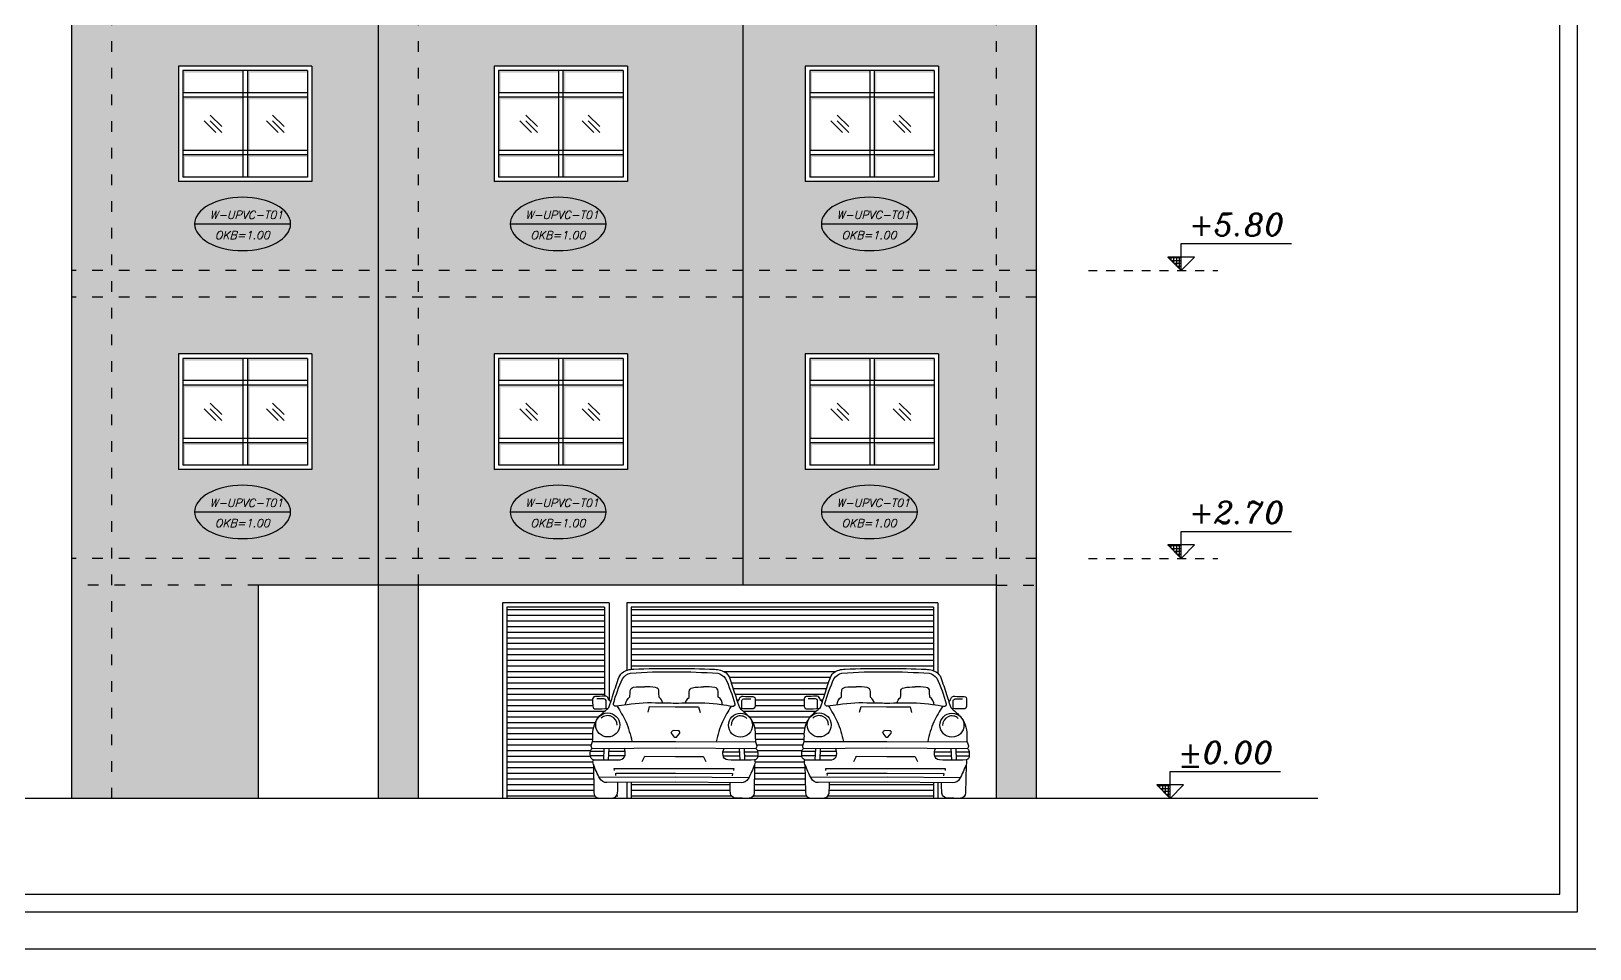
# Model space of a CAD drawing. Header units: millimetres. Extents: x 577 to 2337, y 236 to 943.
# Drawn here: x 1107.01 to 1124.54, y 533.53 to 543.86 of the extents above; entities that cross this region are included whole.
import ezdxf

# ---------------------------------------------------------------- set-up
doc = ezdxf.new("R2010")
doc.units = ezdxf.units.MM
doc.header["$LTSCALE"] = 0.01
doc.linetypes.add('ACAD_ISO03W100', pattern=[30, 12, -18])
for name, color, linetype in [('00-Arm', 7, 'Continuous'), ('02-Elev', 2, 'Continuous'), ('05-Dim', 5, 'Continuous'), ('06-Furn', 4, 'Continuous'), ('08-Hatch', 5, 'Continuous'), ('10-coulm', 7, 'Continuous'), ('15-Window', 4, 'Continuous')]:
    doc.layers.add(name, color=color, linetype=linetype)
doc.styles.get("Standard").update_dxf_attribs({"font": 'italic.shx'})
pattern_1 = [(0, (-11.56292, -164.515005), (2e-17, 0.0635), [])]

# ---------------------------------------------------------------- blocks, each defined once
blk = doc.blocks.new('f13')
at = {"layer": '06-Furn', "color": 234}
blk.add_line((820.583, 702.877), (820.528, 702.878), dxfattribs=at)
for points in [[(820.555, 702.298), (819.781, 702.293, -0.280136), (819.703, 702.339, -0.035488), (819.631, 702.498, -0.194849), (819.63, 702.551, -0.274468), (819.6, 702.576, -0.0946), (819.597, 702.648, -0.180868), (819.616, 702.678, -0.12668), (819.605, 702.711, 0.004157), (819.621, 702.756, 0.035384), (819.623, 702.836, -0.085887), (819.641, 702.945, -0.091185), (819.7, 703.045, -0.003895), (819.804, 703.14, 0.024903), (819.845, 703.263, -0.002351), (819.909, 703.457, -0.133037), (819.953, 703.529, -0.161323), (820.083, 703.57, -0.020081), (820.544, 703.577, -0.018563), (820.993, 703.568, -0.161323), (821.123, 703.527, -0.133037), (821.167, 703.455, -0.002351), (821.231, 703.261, 0.024903), (821.272, 703.137, -0.003895), (821.375, 703.042, -0.091185), (821.434, 702.942, -0.085887), (821.451, 702.833, 0.035384), (821.453, 702.753, 0.004157), (821.47, 702.708, -0.12668), (821.458, 702.676, -0.180868), (821.477, 702.645, -0.0946), (821.474, 702.573, -0.274468), (821.443, 702.548, -0.194849), (821.443, 702.495, -0.035488), (821.37, 702.336, -0.280136), (821.293, 702.291)], [(820.548, 703.185, 0.001102), (820.374, 703.187, 0.049707), (820.009, 703.17, 0.016032), (819.884, 703.153, -0.493092), (819.855, 703.182, -0.037499), (819.957, 703.461, -0.196626), (820.047, 703.526, -0.018306), (820.545, 703.541, -0.016277), (821.029, 703.524, -0.164291), (821.113, 703.47, -0.042306), (821.22, 703.18, -0.493092), (821.192, 703.15, 0.016032), (821.067, 703.168, 0.049707), (820.702, 703.186, -0.00092)]]:
    blk.add_lwpolyline(points, format="xyb", close=True, dxfattribs=at)
for points in [[(819.992, 703.168, -0.232084), (820.04, 703.258, 0.015508), (820.044, 703.322, -0.403058), (820.082, 703.366, -0.04564), (820.206, 703.372, -0.058172)], [(819.826, 703.203, -0.141454), (819.797, 703.239, 0.428904), (819.754, 703.267, -0.022582), (819.646, 703.262, 0.431054), (819.621, 703.225, 0.01051), (819.623, 703.152, 0.433873), (819.655, 703.123, 0.042539), (819.793, 703.13, -0.102182)], [(819.772, 703.127, 0.012231), (819.773, 703.207, 0.421823), (819.749, 703.237, -0.003645), (819.668, 703.237)], [(820.411, 703.187, 0.174702), (820.369, 703.253, -0.015508), (820.367, 703.317, 0.403058), (820.33, 703.362, 0.04564), (820.206, 703.372, 0.906696)], [(820.664, 703.186, -0.174684), (820.707, 703.252, 0.015508), (820.708, 703.316, -0.403058), (820.745, 703.361, -0.04564), (820.869, 703.37, -0.906696)], [(821.083, 703.166, 0.232084), (821.035, 703.256, -0.015508), (821.032, 703.32, 0.403058), (820.994, 703.365, 0.04564), (820.869, 703.37, 0.058172)], [(821.248, 703.203, 0.125803), (821.273, 703.236, -0.428904), (821.315, 703.265, 0.022582), (821.423, 703.262, -0.431054), (821.449, 703.225, -0.01051), (821.448, 703.152, -0.433873), (821.417, 703.123, -0.041269), (821.283, 703.127, 0.102182)], [(821.3, 703.125, -0.012231), (821.298, 703.205, -0.421823), (821.321, 703.236, 0.003645), (821.402, 703.236)], [(819.895, 703.154, -0.031372), (819.994, 702.98, -0.050279), (820.063, 702.756, 1.329644)], [(821.18, 703.152, 0.031372), (821.081, 702.978, 0.050279), (821.011, 702.754, -1.329644)], [(820.543, 702.806), (820.51, 702.851, -0.574567), (820.528, 702.878)], [(820.564, 702.805), (820.601, 702.848, 0.564004), (820.583, 702.877)], [(819.63, 702.551, 0.018182), (819.931, 702.551, 0.374994), (819.986, 702.603, 0.153367), (819.975, 702.68, -2.099793)], [(820.564, 702.805, -0.562222), (820.543, 702.806, 0.059394)], [(821.443, 702.548, -0.018182), (821.143, 702.549, -0.374994), (821.088, 702.601, -0.153367), (821.099, 702.678, 2.099793)], [(819.631, 702.498), (819.635, 702.181, 0.410797), (819.692, 702.12, 0.019237), (819.847, 702.121, 0.358405), (819.901, 702.176, 0.034333), (819.905, 702.294, 30.459026)], [(821.443, 702.495), (821.438, 702.178, -0.410797), (821.381, 702.117, -0.019237), (821.226, 702.119, -0.358405), (821.172, 702.174, -0.034333), (821.168, 702.292, -30.459026)]]:
    blk.add_lwpolyline(points, format="xyb", dxfattribs=at)
for points in [[(820.245, 703.086), (820.261, 703.148), (820.548, 703.145), (820.814, 703.146), (820.83, 703.084)], [(819.616, 702.678), (820.552, 702.683), (821.458, 702.676)], [(819.621, 702.756), (820.552, 702.755), (821.453, 702.754)], [(819.748, 702.679), (819.743, 702.548)], [(819.803, 702.679), (819.797, 702.548)], [(821.271, 702.677), (821.277, 702.546)], [(821.326, 702.676), (821.331, 702.546)], [(819.746, 702.642), (819.596, 702.642)], [(819.745, 702.595), (819.597, 702.596)], [(819.986, 702.595), (819.799, 702.595)], [(819.986, 702.642), (819.802, 702.642)], [(820.179, 702.53), (820.205, 702.585), (820.208, 702.591), (820.553, 702.588), (820.866, 702.589), (820.869, 702.583), (820.895, 702.529)], [(821.088, 702.64), (821.272, 702.639)], [(821.088, 702.593), (821.274, 702.593)], [(821.328, 702.639), (821.478, 702.639)], [(821.329, 702.593), (821.477, 702.593)], [(819.695, 702.353), (820.555, 702.359), (821.378, 702.351)], [(819.867, 702.431), (819.864, 702.453), (820.554, 702.452), (821.209, 702.451), (821.206, 702.429)], [(819.884, 702.373), (819.881, 702.399), (820.555, 702.399), (821.193, 702.397), (821.189, 702.371)]]:
    blk.add_lwpolyline(points, dxfattribs=at)
for centre in [(819.791, 702.942), (821.284, 702.939)]:
    blk.add_circle(centre, 0.135, dxfattribs=at)
for centre, start, end in [((819.791, 702.942), 359.4917, 133.6907), ((821.284, 702.939), 47.2479, 181.4469)]:
    blk.add_arc(centre, 0.105, start, end, dxfattribs=at)

msp = doc.modelspace()

# ---------------------------------------------------------------- hatches: boundary and pattern name
at = {"layer": '02-Elev'}
h = msp.add_hatch(color=8, dxfattribs=at)
h.dxf.hatch_style = 1
h.paths.add_polyline_path([(1109.392, 543.415), (1108.742, 543.415), (1108.742, 543.39), (1109.392, 543.39)])
h.paths.add_polyline_path([(1108.742, 543.415), (1108.717, 543.415), (1108.717, 543.39), (1108.742, 543.39)])
h.paths.add_polyline_path([(1108.742, 543.39), (1108.717, 543.39), (1108.717, 543.165), (1108.742, 543.165)])
h = msp.add_hatch(color=8, dxfattribs=at)
h.dxf.hatch_style = 1
h.paths.add_polyline_path([(1110.117, 543.415), (1109.467, 543.415), (1109.467, 543.39), (1110.117, 543.39)])
h.paths.add_polyline_path([(1109.467, 543.415), (1109.442, 543.415), (1109.442, 543.39), (1109.467, 543.39)])
h.paths.add_polyline_path([(1109.467, 543.39), (1109.442, 543.39), (1109.442, 543.165), (1109.467, 543.165)])
h = msp.add_hatch(color=8, dxfattribs=at)
h.dxf.hatch_style = 1
h.paths.add_polyline_path([(1112.942, 543.415), (1112.292, 543.415), (1112.292, 543.39), (1112.942, 543.39)])
h.paths.add_polyline_path([(1112.292, 543.415), (1112.267, 543.415), (1112.267, 543.39), (1112.292, 543.39)])
h.paths.add_polyline_path([(1112.292, 543.39), (1112.267, 543.39), (1112.267, 543.165), (1112.292, 543.165)])
h = msp.add_hatch(color=8, dxfattribs=at)
h.dxf.hatch_style = 1
h.paths.add_polyline_path([(1113.667, 543.415), (1113.017, 543.415), (1113.017, 543.39), (1113.667, 543.39)])
h.paths.add_polyline_path([(1113.017, 543.415), (1112.992, 543.415), (1112.992, 543.39), (1113.017, 543.39)])
h.paths.add_polyline_path([(1113.017, 543.39), (1112.992, 543.39), (1112.992, 543.165), (1113.017, 543.165)])
h = msp.add_hatch(color=8, dxfattribs=at)
h.dxf.hatch_style = 1
h.paths.add_polyline_path([(1116.442, 543.415), (1115.792, 543.415), (1115.792, 543.39), (1116.442, 543.39)])
h.paths.add_polyline_path([(1115.792, 543.415), (1115.767, 543.415), (1115.767, 543.39), (1115.792, 543.39)])
h.paths.add_polyline_path([(1115.792, 543.39), (1115.767, 543.39), (1115.767, 543.165), (1115.792, 543.165)])
h = msp.add_hatch(color=8, dxfattribs=at)
h.dxf.hatch_style = 1
h.paths.add_polyline_path([(1117.167, 543.415), (1116.517, 543.415), (1116.517, 543.39), (1117.167, 543.39)])
h.paths.add_polyline_path([(1116.517, 543.415), (1116.492, 543.415), (1116.492, 543.39), (1116.517, 543.39)])
h.paths.add_polyline_path([(1116.517, 543.39), (1116.492, 543.39), (1116.492, 543.165), (1116.517, 543.165)])
h = msp.add_hatch(color=8, dxfattribs=at)
h.dxf.hatch_style = 1
h.paths.add_polyline_path([(1109.392, 543.115), (1108.742, 543.115), (1108.742, 543.09), (1109.392, 543.09)])
h.paths.add_polyline_path([(1108.742, 543.115), (1108.717, 543.115), (1108.717, 543.09), (1108.742, 543.09)])
h.paths.add_polyline_path([(1108.742, 543.09), (1108.717, 543.09), (1108.717, 542.515), (1108.742, 542.515)])
h = msp.add_hatch(color=8, dxfattribs=at)
h.dxf.hatch_style = 1
h.paths.add_polyline_path([(1110.117, 543.115), (1109.467, 543.115), (1109.467, 543.09), (1110.117, 543.09)])
h.paths.add_polyline_path([(1109.467, 543.115), (1109.442, 543.115), (1109.442, 543.09), (1109.467, 543.09)])
h.paths.add_polyline_path([(1109.467, 543.09), (1109.442, 543.09), (1109.442, 542.515), (1109.467, 542.515)])
h = msp.add_hatch(color=8, dxfattribs=at)
h.dxf.hatch_style = 1
h.paths.add_polyline_path([(1112.942, 543.115), (1112.292, 543.115), (1112.292, 543.09), (1112.942, 543.09)])
h.paths.add_polyline_path([(1112.292, 543.115), (1112.267, 543.115), (1112.267, 543.09), (1112.292, 543.09)])
h.paths.add_polyline_path([(1112.292, 543.09), (1112.267, 543.09), (1112.267, 542.515), (1112.292, 542.515)])
h = msp.add_hatch(color=8, dxfattribs=at)
h.dxf.hatch_style = 1
h.paths.add_polyline_path([(1113.667, 543.115), (1113.017, 543.115), (1113.017, 543.09), (1113.667, 543.09)])
h.paths.add_polyline_path([(1113.017, 543.115), (1112.992, 543.115), (1112.992, 543.09), (1113.017, 543.09)])
h.paths.add_polyline_path([(1113.017, 543.09), (1112.992, 543.09), (1112.992, 542.515), (1113.017, 542.515)])
h = msp.add_hatch(color=8, dxfattribs=at)
h.dxf.hatch_style = 1
h.paths.add_polyline_path([(1116.442, 543.115), (1115.792, 543.115), (1115.792, 543.09), (1116.442, 543.09)])
h.paths.add_polyline_path([(1115.792, 543.115), (1115.767, 543.115), (1115.767, 543.09), (1115.792, 543.09)])
h.paths.add_polyline_path([(1115.792, 543.09), (1115.767, 543.09), (1115.767, 542.515), (1115.792, 542.515)])
h = msp.add_hatch(color=8, dxfattribs=at)
h.dxf.hatch_style = 1
h.paths.add_polyline_path([(1117.167, 543.115), (1116.517, 543.115), (1116.517, 543.09), (1117.167, 543.09)])
h.paths.add_polyline_path([(1116.517, 543.115), (1116.492, 543.115), (1116.492, 543.09), (1116.517, 543.09)])
h.paths.add_polyline_path([(1116.517, 543.09), (1116.492, 543.09), (1116.492, 542.515), (1116.517, 542.515)])
h = msp.add_hatch(color=8, dxfattribs=at)
h.dxf.hatch_style = 1
h.paths.add_polyline_path([(1109.392, 542.465), (1108.742, 542.465), (1108.742, 542.44), (1109.392, 542.44)])
h.paths.add_polyline_path([(1108.742, 542.465), (1108.717, 542.465), (1108.717, 542.44), (1108.742, 542.44)])
h.paths.add_polyline_path([(1108.742, 542.44), (1108.717, 542.44), (1108.717, 542.215), (1108.742, 542.215)])
h = msp.add_hatch(color=8, dxfattribs=at)
h.dxf.hatch_style = 1
h.paths.add_polyline_path([(1110.117, 542.465), (1109.467, 542.465), (1109.467, 542.44), (1110.117, 542.44)])
h.paths.add_polyline_path([(1109.467, 542.465), (1109.442, 542.465), (1109.442, 542.44), (1109.467, 542.44)])
h.paths.add_polyline_path([(1109.467, 542.44), (1109.442, 542.44), (1109.442, 542.215), (1109.467, 542.215)])
h = msp.add_hatch(color=8, dxfattribs=at)
h.dxf.hatch_style = 1
h.paths.add_polyline_path([(1112.942, 542.465), (1112.292, 542.465), (1112.292, 542.44), (1112.942, 542.44)])
h.paths.add_polyline_path([(1112.292, 542.465), (1112.267, 542.465), (1112.267, 542.44), (1112.292, 542.44)])
h.paths.add_polyline_path([(1112.292, 542.44), (1112.267, 542.44), (1112.267, 542.215), (1112.292, 542.215)])
h = msp.add_hatch(color=8, dxfattribs=at)
h.dxf.hatch_style = 1
h.paths.add_polyline_path([(1113.667, 542.465), (1113.017, 542.465), (1113.017, 542.44), (1113.667, 542.44)])
h.paths.add_polyline_path([(1113.017, 542.465), (1112.992, 542.465), (1112.992, 542.44), (1113.017, 542.44)])
h.paths.add_polyline_path([(1113.017, 542.44), (1112.992, 542.44), (1112.992, 542.215), (1113.017, 542.215)])
h = msp.add_hatch(color=8, dxfattribs=at)
h.dxf.hatch_style = 1
h.paths.add_polyline_path([(1116.442, 542.465), (1115.792, 542.465), (1115.792, 542.44), (1116.442, 542.44)])
h.paths.add_polyline_path([(1115.792, 542.465), (1115.767, 542.465), (1115.767, 542.44), (1115.792, 542.44)])
h.paths.add_polyline_path([(1115.792, 542.44), (1115.767, 542.44), (1115.767, 542.215), (1115.792, 542.215)])
h = msp.add_hatch(color=8, dxfattribs=at)
h.dxf.hatch_style = 1
h.paths.add_polyline_path([(1117.167, 542.465), (1116.517, 542.465), (1116.517, 542.44), (1117.167, 542.44)])
h.paths.add_polyline_path([(1116.517, 542.465), (1116.492, 542.465), (1116.492, 542.44), (1116.517, 542.44)])
h.paths.add_polyline_path([(1116.517, 542.44), (1116.492, 542.44), (1116.492, 542.215), (1116.517, 542.215)])
h = msp.add_hatch(color=8, dxfattribs=at)
h.dxf.hatch_style = 1
h.paths.add_polyline_path([(1109.392, 540.175), (1108.742, 540.175), (1108.742, 540.15), (1109.392, 540.15)])
h.paths.add_polyline_path([(1108.742, 540.175), (1108.717, 540.175), (1108.717, 540.15), (1108.742, 540.15)])
h.paths.add_polyline_path([(1108.742, 540.15), (1108.717, 540.15), (1108.717, 539.925), (1108.742, 539.925)])
h = msp.add_hatch(color=8, dxfattribs=at)
h.dxf.hatch_style = 1
h.paths.add_polyline_path([(1110.117, 540.175), (1109.467, 540.175), (1109.467, 540.15), (1110.117, 540.15)])
h.paths.add_polyline_path([(1109.467, 540.175), (1109.442, 540.175), (1109.442, 540.15), (1109.467, 540.15)])
h.paths.add_polyline_path([(1109.467, 540.15), (1109.442, 540.15), (1109.442, 539.925), (1109.467, 539.925)])
h = msp.add_hatch(color=8, dxfattribs=at)
h.dxf.hatch_style = 1
h.paths.add_polyline_path([(1112.942, 540.175), (1112.292, 540.175), (1112.292, 540.15), (1112.942, 540.15)])
h.paths.add_polyline_path([(1112.292, 540.175), (1112.267, 540.175), (1112.267, 540.15), (1112.292, 540.15)])
h.paths.add_polyline_path([(1112.292, 540.15), (1112.267, 540.15), (1112.267, 539.925), (1112.292, 539.925)])
h = msp.add_hatch(color=8, dxfattribs=at)
h.dxf.hatch_style = 1
h.paths.add_polyline_path([(1113.667, 540.175), (1113.017, 540.175), (1113.017, 540.15), (1113.667, 540.15)])
h.paths.add_polyline_path([(1113.017, 540.175), (1112.992, 540.175), (1112.992, 540.15), (1113.017, 540.15)])
h.paths.add_polyline_path([(1113.017, 540.15), (1112.992, 540.15), (1112.992, 539.925), (1113.017, 539.925)])
h = msp.add_hatch(color=8, dxfattribs=at)
h.dxf.hatch_style = 1
h.paths.add_polyline_path([(1116.442, 540.175), (1115.792, 540.175), (1115.792, 540.15), (1116.442, 540.15)])
h.paths.add_polyline_path([(1115.792, 540.175), (1115.767, 540.175), (1115.767, 540.15), (1115.792, 540.15)])
h.paths.add_polyline_path([(1115.792, 540.15), (1115.767, 540.15), (1115.767, 539.925), (1115.792, 539.925)])
h = msp.add_hatch(color=8, dxfattribs=at)
h.dxf.hatch_style = 1
h.paths.add_polyline_path([(1117.167, 540.175), (1116.517, 540.175), (1116.517, 540.15), (1117.167, 540.15)])
h.paths.add_polyline_path([(1116.517, 540.175), (1116.492, 540.175), (1116.492, 540.15), (1116.517, 540.15)])
h.paths.add_polyline_path([(1116.517, 540.15), (1116.492, 540.15), (1116.492, 539.925), (1116.517, 539.925)])
h = msp.add_hatch(color=8, dxfattribs=at)
h.dxf.hatch_style = 1
h.paths.add_polyline_path([(1109.392, 539.875), (1108.742, 539.875), (1108.742, 539.85), (1109.392, 539.85)])
h.paths.add_polyline_path([(1108.742, 539.875), (1108.717, 539.875), (1108.717, 539.85), (1108.742, 539.85)])
h.paths.add_polyline_path([(1108.742, 539.85), (1108.717, 539.85), (1108.717, 539.275), (1108.742, 539.275)])
h = msp.add_hatch(color=8, dxfattribs=at)
h.dxf.hatch_style = 1
h.paths.add_polyline_path([(1110.117, 539.875), (1109.467, 539.875), (1109.467, 539.85), (1110.117, 539.85)])
h.paths.add_polyline_path([(1109.467, 539.875), (1109.442, 539.875), (1109.442, 539.85), (1109.467, 539.85)])
h.paths.add_polyline_path([(1109.467, 539.85), (1109.442, 539.85), (1109.442, 539.275), (1109.467, 539.275)])
h = msp.add_hatch(color=8, dxfattribs=at)
h.dxf.hatch_style = 1
h.paths.add_polyline_path([(1112.942, 539.875), (1112.292, 539.875), (1112.292, 539.85), (1112.942, 539.85)])
h.paths.add_polyline_path([(1112.292, 539.875), (1112.267, 539.875), (1112.267, 539.85), (1112.292, 539.85)])
h.paths.add_polyline_path([(1112.292, 539.85), (1112.267, 539.85), (1112.267, 539.275), (1112.292, 539.275)])
h = msp.add_hatch(color=8, dxfattribs=at)
h.dxf.hatch_style = 1
h.paths.add_polyline_path([(1113.667, 539.875), (1113.017, 539.875), (1113.017, 539.85), (1113.667, 539.85)])
h.paths.add_polyline_path([(1113.017, 539.875), (1112.992, 539.875), (1112.992, 539.85), (1113.017, 539.85)])
h.paths.add_polyline_path([(1113.017, 539.85), (1112.992, 539.85), (1112.992, 539.275), (1113.017, 539.275)])
h = msp.add_hatch(color=8, dxfattribs=at)
h.dxf.hatch_style = 1
h.paths.add_polyline_path([(1116.442, 539.875), (1115.792, 539.875), (1115.792, 539.85), (1116.442, 539.85)])
h.paths.add_polyline_path([(1115.792, 539.875), (1115.767, 539.875), (1115.767, 539.85), (1115.792, 539.85)])
h.paths.add_polyline_path([(1115.792, 539.85), (1115.767, 539.85), (1115.767, 539.275), (1115.792, 539.275)])
h = msp.add_hatch(color=8, dxfattribs=at)
h.dxf.hatch_style = 1
h.paths.add_polyline_path([(1117.167, 539.875), (1116.517, 539.875), (1116.517, 539.85), (1117.167, 539.85)])
h.paths.add_polyline_path([(1116.517, 539.875), (1116.492, 539.875), (1116.492, 539.85), (1116.517, 539.85)])
h.paths.add_polyline_path([(1116.517, 539.85), (1116.492, 539.85), (1116.492, 539.275), (1116.517, 539.275)])
h = msp.add_hatch(color=8, dxfattribs=at)
h.dxf.hatch_style = 1
h.paths.add_polyline_path([(1109.392, 539.225), (1108.742, 539.225), (1108.742, 539.2), (1109.392, 539.2)])
h.paths.add_polyline_path([(1108.742, 539.225), (1108.717, 539.225), (1108.717, 539.2), (1108.742, 539.2)])
h.paths.add_polyline_path([(1108.742, 539.2), (1108.717, 539.2), (1108.717, 538.975), (1108.742, 538.975)])
h = msp.add_hatch(color=8, dxfattribs=at)
h.dxf.hatch_style = 1
h.paths.add_polyline_path([(1110.117, 539.225), (1109.467, 539.225), (1109.467, 539.2), (1110.117, 539.2)])
h.paths.add_polyline_path([(1109.467, 539.225), (1109.442, 539.225), (1109.442, 539.2), (1109.467, 539.2)])
h.paths.add_polyline_path([(1109.467, 539.2), (1109.442, 539.2), (1109.442, 538.975), (1109.467, 538.975)])
h = msp.add_hatch(color=8, dxfattribs=at)
h.dxf.hatch_style = 1
h.paths.add_polyline_path([(1112.942, 539.225), (1112.292, 539.225), (1112.292, 539.2), (1112.942, 539.2)])
h.paths.add_polyline_path([(1112.292, 539.225), (1112.267, 539.225), (1112.267, 539.2), (1112.292, 539.2)])
h.paths.add_polyline_path([(1112.292, 539.2), (1112.267, 539.2), (1112.267, 538.975), (1112.292, 538.975)])
h = msp.add_hatch(color=8, dxfattribs=at)
h.dxf.hatch_style = 1
h.paths.add_polyline_path([(1113.667, 539.225), (1113.017, 539.225), (1113.017, 539.2), (1113.667, 539.2)])
h.paths.add_polyline_path([(1113.017, 539.225), (1112.992, 539.225), (1112.992, 539.2), (1113.017, 539.2)])
h.paths.add_polyline_path([(1113.017, 539.2), (1112.992, 539.2), (1112.992, 538.975), (1113.017, 538.975)])
h = msp.add_hatch(color=8, dxfattribs=at)
h.dxf.hatch_style = 1
h.paths.add_polyline_path([(1116.442, 539.225), (1115.792, 539.225), (1115.792, 539.2), (1116.442, 539.2)])
h.paths.add_polyline_path([(1115.792, 539.225), (1115.767, 539.225), (1115.767, 539.2), (1115.792, 539.2)])
h.paths.add_polyline_path([(1115.792, 539.2), (1115.767, 539.2), (1115.767, 538.975), (1115.792, 538.975)])
h = msp.add_hatch(color=8, dxfattribs=at)
h.dxf.hatch_style = 1
h.paths.add_polyline_path([(1117.167, 539.225), (1116.517, 539.225), (1116.517, 539.2), (1117.167, 539.2)])
h.paths.add_polyline_path([(1116.517, 539.225), (1116.492, 539.225), (1116.492, 539.2), (1116.517, 539.2)])
h.paths.add_polyline_path([(1116.517, 539.2), (1116.492, 539.2), (1116.492, 538.975), (1116.517, 538.975)])
at = {"layer": '05-Dim'}
h = msp.add_hatch(dxfattribs=at)
h.set_pattern_fill('NET', color=3, scale=0.01, style=0)
h.set_pattern_definition([(0, (339.575148, -167.35071), (0, 0.03175), []), (90, (339.575148, -167.35071), (-0.03175, 2e-18), [])])
h.paths.add_polyline_path([(1119.946, 541.316), (1119.795, 541.316), (1119.946, 541.165)])
h = msp.add_hatch(dxfattribs=at)
h.set_pattern_fill('NET', color=3, scale=0.01, style=0)
h.set_pattern_definition([(0, (339.575148, -170.59071), (0, 0.03175), []), (90, (339.575148, -170.59071), (-0.03175, 2e-18), [])])
h.paths.add_polyline_path([(1119.946, 538.076), (1119.795, 538.076), (1119.946, 537.925)])
h = msp.add_hatch(dxfattribs=at)
h.set_pattern_fill('NET', color=3, scale=0.01, style=0)
h.set_pattern_definition([(0, (339.449496, -173.29071), (0, 0.03175), []), (90, (339.449496, -173.29071), (-0.03175, 2e-18), [])])
h.paths.add_polyline_path([(1119.82, 535.376), (1119.67, 535.376), (1119.82, 535.225)])
at = {"layer": '08-Hatch'}
h = msp.add_hatch(dxfattribs=at)
h.set_pattern_fill('AR-CONC', color=26, scale=0.003, angle=90)
h.set_pattern_definition([(140, (112.80526, -147.2368), (0.04781726, 0.546554), [0.05715, -0.62865]), (85, (112.80526, -147.2368), (-0.57317054, -0.10573026), [0.04572, -0.50292175]), (190.451445, (112.80924, -147.19126), (-0.52535326, 0.44082374), [0.04857003, -0.53427073]), (136.1842, (112.65286, -147.2368), (0.126127, 0.81323712), [0.085725, -0.942975]), (186.63556, (112.6634, -147.169), (-0.74227837, 0.7122124), [0.07285507, -0.8014068]), (81.18415, (112.65286, -147.2368), (-0.7422784, 0.7122124), [0.0685799, -0.7543792]), (111, (112.69096, -147.1606), (0.3067956, 0.45484317), [0.05715, -0.62865]), (56, (112.69096, -147.1606), (-0.5525639, 0.18540609), [0.04572, -0.50292]), (161.451445, (112.7165, -147.1227), (-0.2457683, 0.64024926), [0.04857003, -0.53426981]), (127.5, (112.80526, -147.2368), (-0.253665117, 0.00926581), [0, -0.496824, 0, -0.51054, 0, -0.504825]), (97.5, (112.80526, -147.2368), (-0.300541724, 0.20045899), [0, -0.291084, 0, -0.485394, 0, -0.192405]), (57.5, (112.80526, -147.40673), (0.017186232, 0.406771786), [0, -0.1905, 0, -0.59436, 0, -0.78867]), (47.5, (112.80526, -147.48293), (-0.07627947, 0.44438754), [0, -0.24765, 0, -0.394716, 0, -0.56007])])
h.paths.add_polyline_path([(1115.017, 547.345), (1110.917, 547.345), (1110.917, 537.625), (1115.017, 537.625)])
h.paths.add_polyline_path([(1113.717, 545.405), (1112.217, 545.405), (1112.217, 546.705), (1113.717, 546.705)], flags=16)
h.paths.add_polyline_path([(1113.667, 545.455), (1112.267, 545.455), (1112.267, 546.655), (1113.667, 546.655)], flags=0)
h.paths.add_polyline_path([(1113.717, 543.465), (1113.717, 542.165), (1112.217, 542.165), (1112.217, 543.465)], flags=16)
h.paths.add_polyline_path([(1113.667, 543.415), (1113.667, 542.215), (1112.267, 542.215), (1112.267, 543.415)], flags=0)
h.paths.add_polyline_path([(1112.942, 545.705), (1112.942, 546.405), (1112.992, 546.405), (1112.992, 545.705)], flags=0)
h.paths.add_polyline_path([(1112.992, 543.165), (1112.992, 542.465), (1112.942, 542.465), (1112.942, 543.165)], flags=0)
h.paths.add_polyline_path([(1113.717, 540.225), (1113.717, 538.925), (1112.217, 538.925), (1112.217, 540.225)], flags=16)
h.paths.add_polyline_path([(1113.667, 540.175), (1113.667, 538.975), (1112.267, 538.975), (1112.267, 540.175)], flags=0)
h.paths.add_polyline_path([(1112.992, 539.225), (1112.942, 539.225), (1112.942, 539.925), (1112.992, 539.925)], flags=0)
h.paths.add_polyline_path([(1118.317, 547.345), (1115.017, 547.345), (1115.017, 537.625), (1117.867, 537.625), (1117.867, 535.225), (1118.317, 535.225)])
h.paths.add_polyline_path([(1117.217, 543.465), (1117.217, 542.165), (1115.717, 542.165), (1115.717, 543.465)], flags=16)
h.paths.add_polyline_path([(1117.167, 543.415), (1117.167, 542.215), (1115.767, 542.215), (1115.767, 543.415)], flags=0)
h.paths.add_polyline_path([(1116.492, 543.165), (1116.492, 542.465), (1116.442, 542.465), (1116.442, 543.165)], flags=0)
h.paths.add_polyline_path([(1115.717, 545.405), (1115.717, 546.705), (1117.217, 546.705), (1117.217, 545.405)], flags=16)
h.paths.add_polyline_path([(1115.767, 545.455), (1115.767, 546.655), (1117.167, 546.655), (1117.167, 545.455)], flags=0)
h.paths.add_polyline_path([(1116.492, 545.705), (1116.442, 545.705), (1116.442, 546.405), (1116.492, 546.405)], flags=0)
h.paths.add_polyline_path([(1117.217, 540.225), (1117.217, 538.925), (1115.717, 538.925), (1115.717, 540.225)], flags=16)
h.paths.add_polyline_path([(1117.167, 540.175), (1117.167, 538.975), (1115.767, 538.975), (1115.767, 540.175)], flags=0)
h.paths.add_polyline_path([(1116.492, 539.225), (1116.442, 539.225), (1116.442, 539.925), (1116.492, 539.925)], flags=0)
h.paths.add_polyline_path([(1110.917, 547.345), (1107.467, 547.345), (1107.467, 535.225), (1109.567, 535.225), (1109.567, 537.625), (1110.917, 537.625)])
h.paths.add_polyline_path([(1110.167, 543.465), (1110.167, 542.165), (1108.667, 542.165), (1108.667, 543.465)], flags=16)
h.paths.add_polyline_path([(1110.117, 543.415), (1110.117, 542.215), (1108.717, 542.215), (1108.717, 543.415)], flags=0)
h.paths.add_polyline_path([(1108.667, 545.405), (1108.667, 546.705), (1110.167, 546.705), (1110.167, 545.405)], flags=16)
h.paths.add_polyline_path([(1108.717, 545.455), (1108.717, 546.655), (1110.117, 546.655), (1110.117, 545.455)], flags=0)
h.paths.add_polyline_path([(1109.392, 543.165), (1109.442, 543.165), (1109.442, 542.465), (1109.392, 542.465)], flags=0)
h.paths.add_polyline_path([(1109.392, 546.405), (1109.442, 546.405), (1109.442, 545.705), (1109.392, 545.705)], flags=0)
h.paths.add_polyline_path([(1110.167, 540.225), (1110.167, 538.925), (1108.667, 538.925), (1108.667, 540.225)], flags=16)
h.paths.add_polyline_path([(1110.117, 540.175), (1110.117, 538.975), (1108.717, 538.975), (1108.717, 540.175)], flags=0)
h.paths.add_polyline_path([(1109.392, 539.925), (1109.442, 539.925), (1109.442, 539.225), (1109.392, 539.225)], flags=0)
h.paths.add_polyline_path([(1111.367, 537.625), (1110.917, 537.625), (1110.917, 535.225), (1111.367, 535.225)])
h = msp.add_hatch(dxfattribs=at)
h.set_pattern_fill('LINE', color=256, scale=0.02, angle=360)
h.set_pattern_definition(pattern_1)
h.paths.add_polyline_path([(1113.392, 536.138), (1113.409, 536.158), (1113.496, 536.239), (1113.475, 536.236), (1113.356, 536.231), (1113.336, 536.239), (1113.327, 536.26), (1113.325, 536.297), (1113.324, 536.333), (1113.329, 536.357), (1113.35, 536.371), (1113.46, 536.376), (1113.46, 537.375), (1112.361, 537.375), (1112.361, 535.225), (1113.607, 535.225), (1113.607, 535.403), (1113.609, 535.403), (1113.609, 535.388), (1113.609, 535.367), (1113.609, 535.344), (1113.605, 535.285), (1113.601, 535.268), (1113.594, 535.255), (1113.588, 535.248), (1113.577, 535.239), (1113.568, 535.235), (1113.561, 535.232), (1113.551, 535.23), (1113.396, 535.229), (1113.381, 535.231), (1113.37, 535.236), (1113.354, 535.247), (1113.343, 535.265), (1113.339, 535.287), (1113.334, 535.606), (1113.332, 535.612), (1113.33, 535.621), (1113.329, 535.629), (1113.329, 535.638), (1113.33, 535.647), (1113.332, 535.654), (1113.334, 535.659), (1113.322, 535.663), (1113.315, 535.668), (1113.31, 535.673), (1113.304, 535.685), (1113.303, 535.691), (1113.299, 535.704), (1113.299, 535.715), (1113.299, 535.729), (1113.3, 535.755), (1113.308, 535.773), (1113.313, 535.78), (1113.32, 535.787), (1113.312, 535.803), (1113.308, 535.82), (1113.325, 535.864), (1113.327, 535.945), (1113.327, 535.948), (1113.327, 535.97), (1113.329, 535.987), (1113.336, 536.026), (1113.348, 536.064), (1113.37, 536.106)])
h = msp.add_hatch(dxfattribs=at)
h.set_pattern_fill('LINE', color=256, scale=0.02, angle=360)
h.set_pattern_definition(pattern_1)
h.paths.add_polyline_path([(1117.16, 537.375), (1113.76, 537.375), (1113.76, 536.674), (1113.782, 536.676), (1113.818, 536.678), (1113.887, 536.682), (1113.984, 536.685), (1114.105, 536.687), (1114.202, 536.686), (1114.311, 536.687), (1114.437, 536.687), (1114.581, 536.684), (1114.682, 536.679), (1114.698, 536.678), (1114.712, 536.678), (1114.739, 536.674), (1114.763, 536.673), (1114.795, 536.655), (1114.822, 536.64), (1114.839, 536.622), (1114.851, 536.605), (1114.859, 536.591), (1114.868, 536.569), (1114.951, 536.312), (1114.956, 536.315), (1114.968, 536.327), (1114.981, 536.347), (1114.986, 536.361), (1114.996, 536.371), (1115.003, 536.374), (1115.016, 536.377), (1115.024, 536.376), (1115.132, 536.371), (1115.152, 536.357), (1115.157, 536.333), (1115.156, 536.297), (1115.155, 536.26), (1115.145, 536.239), (1115.125, 536.231), (1115.006, 536.236), (1114.985, 536.239), (1115.073, 536.158), (1115.09, 536.138), (1115.112, 536.106), (1115.133, 536.064), (1115.145, 536.026), (1115.152, 535.987), (1115.154, 535.97), (1115.155, 535.948), (1115.154, 535.945), (1115.157, 535.864), (1115.173, 535.82), (1115.169, 535.803), (1115.161, 535.787), (1115.172, 535.777), (1115.181, 535.756), (1115.181, 535.751), (1115.181, 535.751), (1115.183, 535.729), (1115.182, 535.715), (1115.182, 535.704), (1115.179, 535.691), (1115.177, 535.685), (1115.171, 535.673), (1115.163, 535.664), (1115.147, 535.659), (1115.15, 535.65), (1115.152, 535.638), (1115.152, 535.629), (1115.151, 535.618), (1115.147, 535.605), (1115.143, 535.287), (1115.138, 535.265), (1115.127, 535.247), (1115.111, 535.236), (1115.1, 535.231), (1115.086, 535.229), (1114.931, 535.23), (1114.917, 535.233), (1114.904, 535.239), (1114.894, 535.248), (1114.887, 535.255), (1114.881, 535.268), (1114.877, 535.285), (1114.873, 535.344), (1114.872, 535.367), (1114.872, 535.388), (1114.872, 535.403), (1114.772, 535.403), (1113.76, 535.402), (1113.76, 535.225), (1117.16, 535.225), (1117.16, 535.401), (1116.089, 535.403), (1115.988, 535.403), (1115.988, 535.388), (1115.988, 535.367), (1115.988, 535.344), (1115.984, 535.285), (1115.98, 535.268), (1115.973, 535.255), (1115.967, 535.248), (1115.956, 535.239), (1115.947, 535.235), (1115.94, 535.232), (1115.93, 535.23), (1115.775, 535.229), (1115.76, 535.231), (1115.749, 535.236), (1115.733, 535.247), (1115.722, 535.265), (1115.717, 535.287), (1115.713, 535.606), (1115.711, 535.612), (1115.708, 535.625), (1115.708, 535.638), (1115.71, 535.65), (1115.713, 535.659), (1115.701, 535.663), (1115.691, 535.67), (1115.683, 535.685), (1115.682, 535.691), (1115.678, 535.704), (1115.678, 535.715), (1115.678, 535.729), (1115.679, 535.755), (1115.687, 535.773), (1115.692, 535.78), (1115.699, 535.787), (1115.691, 535.803), (1115.687, 535.82), (1115.704, 535.864), (1115.706, 535.945), (1115.706, 535.948), (1115.706, 535.97), (1115.708, 535.987), (1115.715, 536.026), (1115.727, 536.064), (1115.749, 536.106), (1115.771, 536.138), (1115.788, 536.158), (1115.875, 536.239), (1115.854, 536.236), (1115.735, 536.231), (1115.715, 536.239), (1115.706, 536.26), (1115.704, 536.297), (1115.703, 536.333), (1115.708, 536.357), (1115.729, 536.371), (1115.836, 536.376), (1115.844, 536.377), (1115.861, 536.374), (1115.874, 536.361), (1115.88, 536.347), (1115.892, 536.327), (1115.904, 536.315), (1115.909, 536.312), (1115.992, 536.569), (1116.002, 536.591), (1116.009, 536.605), (1116.022, 536.622), (1116.036, 536.637), (1116.045, 536.644), (1116.066, 536.655), (1116.097, 536.673), (1116.121, 536.674), (1116.148, 536.678), (1116.163, 536.678), (1116.178, 536.679), (1116.279, 536.684), (1116.423, 536.687), (1116.549, 536.687), (1116.658, 536.686), (1116.755, 536.687), (1116.876, 536.685), (1116.973, 536.682), (1117.042, 536.678), (1117.078, 536.676), (1117.132, 536.67), (1117.16, 536.66)])

# ---------------------------------------------------------------- linework, layer by layer
at = {"layer": '00-Arm'}
for points in [[(1125.188, 554.182), (1095.688, 554.182), (1095.688, 533.532), (1125.188, 533.532)], [(1124.205, 553.568), (1096.672, 553.568), (1096.672, 534.147), (1124.205, 534.147)]]:
    msp.add_lwpolyline(points, close=True, dxfattribs=at)
at = {"layer": '00-Arm', "color": 4}
msp.add_lwpolyline([(1124.402, 553.764), (1096.475, 553.764), (1096.475, 533.95), (1124.402, 533.95)], close=True, dxfattribs=at)
at = {"layer": '02-Elev', "color": 3}
for p, q in [((1107.467, 535.225), (1107.467, 547.345)), ((1118.317, 535.225), (1118.317, 547.345)), ((1110.917, 537.625), (1109.567, 537.625)), ((1109.567, 535.225), (1109.567, 537.625)), ((1110.917, 535.225), (1110.917, 537.625)), ((1111.367, 535.225), (1111.367, 537.625)), ((1117.867, 537.625), (1115.017, 537.625)), ((1117.867, 535.225), (1117.867, 537.625))]:
    msp.add_line(p, q, dxfattribs=at)
at = {"layer": '02-Elev'}
for p, q in [((1110.917, 537.625), (1110.917, 547.345)), ((1115.017, 537.625), (1115.017, 547.345)), ((1115.017, 537.625), (1110.917, 537.625))]:
    msp.add_line(p, q, dxfattribs=at)
at = {"layer": '02-Elev', "color": 4}
for p, q in [((1110.167, 543.465), (1108.667, 543.465)), ((1108.667, 543.465), (1108.667, 542.165)), ((1110.167, 543.465), (1110.167, 542.165)), ((1113.717, 543.465), (1112.217, 543.465)), ((1112.217, 543.465), (1112.217, 542.165)), ((1113.717, 543.465), (1113.717, 542.165)), ((1117.217, 543.465), (1115.717, 543.465)), ((1115.717, 543.465), (1115.717, 542.165)), ((1117.217, 543.465), (1117.217, 542.165)), ((1110.167, 542.165), (1108.667, 542.165)), ((1113.717, 542.165), (1112.217, 542.165)), ((1117.217, 542.165), (1115.717, 542.165)), ((1110.167, 540.225), (1108.667, 540.225)), ((1108.667, 540.225), (1108.667, 538.925)), ((1110.167, 540.225), (1110.167, 538.925)), ((1113.717, 540.225), (1112.217, 540.225)), ((1112.217, 540.225), (1112.217, 538.925)), ((1113.717, 540.225), (1113.717, 538.925)), ((1117.217, 540.225), (1115.717, 540.225)), ((1115.717, 540.225), (1115.717, 538.925)), ((1117.217, 540.225), (1117.217, 538.925)), ((1110.167, 538.925), (1108.667, 538.925)), ((1113.717, 538.925), (1112.217, 538.925)), ((1117.217, 538.925), (1115.717, 538.925))]:
    msp.add_line(p, q, dxfattribs=at)
at = {"layer": '02-Elev', "color": 5}
for p, q in [((1110.117, 543.415), (1108.717, 543.415)), ((1108.717, 543.415), (1108.717, 542.215)), ((1109.392, 543.415), (1109.392, 542.215)), ((1109.442, 543.415), (1109.442, 542.215)), ((1110.117, 543.415), (1110.117, 542.215)), ((1113.667, 543.415), (1112.267, 543.415)), ((1112.267, 543.415), (1112.267, 542.215)), ((1112.942, 543.415), (1112.942, 542.215)), ((1112.992, 543.415), (1112.992, 542.215)), ((1113.667, 543.415), (1113.667, 542.215)), ((1117.167, 543.415), (1115.767, 543.415)), ((1115.767, 543.415), (1115.767, 542.215)), ((1116.442, 543.415), (1116.442, 542.215)), ((1116.492, 543.415), (1116.492, 542.215)), ((1117.167, 543.415), (1117.167, 542.215)), ((1110.117, 543.165), (1108.717, 543.165)), ((1113.667, 543.165), (1112.267, 543.165)), ((1117.167, 543.165), (1115.767, 543.165)), ((1110.117, 543.115), (1108.717, 543.115)), ((1113.667, 543.115), (1112.267, 543.115)), ((1117.167, 543.115), (1115.767, 543.115)), ((1108.956, 542.847), (1109.087, 542.718)), ((1109.025, 542.911), (1109.156, 542.783)), ((1109.025, 542.847), (1109.156, 542.718)), ((1109.656, 542.847), (1109.787, 542.718)), ((1109.725, 542.911), (1109.856, 542.783)), ((1109.725, 542.847), (1109.856, 542.718)), ((1112.506, 542.847), (1112.637, 542.718)), ((1112.575, 542.911), (1112.706, 542.783)), ((1112.575, 542.847), (1112.706, 542.718)), ((1113.206, 542.847), (1113.337, 542.718)), ((1113.275, 542.911), (1113.406, 542.783)), ((1113.275, 542.847), (1113.406, 542.718)), ((1116.006, 542.847), (1116.137, 542.718)), ((1116.075, 542.911), (1116.206, 542.783)), ((1116.075, 542.847), (1116.206, 542.718)), ((1116.706, 542.847), (1116.837, 542.718)), ((1116.775, 542.911), (1116.906, 542.783)), ((1116.775, 542.847), (1116.906, 542.718)), ((1110.117, 542.515), (1108.717, 542.515)), ((1110.117, 542.465), (1108.717, 542.465)), ((1113.667, 542.515), (1112.267, 542.515)), ((1113.667, 542.465), (1112.267, 542.465)), ((1117.167, 542.515), (1115.767, 542.515)), ((1117.167, 542.465), (1115.767, 542.465)), ((1110.117, 542.215), (1108.717, 542.215)), ((1113.667, 542.215), (1112.267, 542.215)), ((1117.167, 542.215), (1115.767, 542.215)), ((1110.117, 540.175), (1108.717, 540.175)), ((1108.717, 540.175), (1108.717, 538.975)), ((1109.392, 540.175), (1109.392, 538.975)), ((1109.442, 540.175), (1109.442, 538.975)), ((1110.117, 540.175), (1110.117, 538.975)), ((1113.667, 540.175), (1112.267, 540.175)), ((1112.267, 540.175), (1112.267, 538.975)), ((1112.942, 540.175), (1112.942, 538.975)), ((1112.992, 540.175), (1112.992, 538.975)), ((1113.667, 540.175), (1113.667, 538.975)), ((1117.167, 540.175), (1115.767, 540.175)), ((1115.767, 540.175), (1115.767, 538.975)), ((1116.442, 540.175), (1116.442, 538.975)), ((1116.492, 540.175), (1116.492, 538.975)), ((1117.167, 540.175), (1117.167, 538.975)), ((1110.117, 539.925), (1108.717, 539.925)), ((1110.117, 539.875), (1108.717, 539.875)), ((1113.667, 539.925), (1112.267, 539.925)), ((1113.667, 539.875), (1112.267, 539.875)), ((1117.167, 539.925), (1115.767, 539.925)), ((1117.167, 539.875), (1115.767, 539.875)), ((1109.025, 539.671), (1109.156, 539.543)), ((1109.725, 539.671), (1109.856, 539.543)), ((1112.575, 539.671), (1112.706, 539.543)), ((1113.275, 539.671), (1113.406, 539.543)), ((1116.075, 539.671), (1116.206, 539.543)), ((1116.775, 539.671), (1116.906, 539.543)), ((1108.956, 539.607), (1109.087, 539.478)), ((1109.025, 539.607), (1109.156, 539.478)), ((1109.656, 539.607), (1109.787, 539.478)), ((1109.725, 539.607), (1109.856, 539.478)), ((1112.506, 539.607), (1112.637, 539.478)), ((1112.575, 539.607), (1112.706, 539.478)), ((1113.206, 539.607), (1113.337, 539.478)), ((1113.275, 539.607), (1113.406, 539.478)), ((1116.006, 539.607), (1116.137, 539.478)), ((1116.075, 539.607), (1116.206, 539.478)), ((1116.706, 539.607), (1116.837, 539.478)), ((1116.775, 539.607), (1116.906, 539.478)), ((1110.117, 539.275), (1108.717, 539.275)), ((1110.117, 539.225), (1108.717, 539.225)), ((1113.667, 539.275), (1112.267, 539.275)), ((1113.667, 539.225), (1112.267, 539.225)), ((1117.167, 539.275), (1115.767, 539.275)), ((1117.167, 539.225), (1115.767, 539.225)), ((1110.117, 538.975), (1108.717, 538.975)), ((1113.667, 538.975), (1112.267, 538.975)), ((1117.167, 538.975), (1115.767, 538.975)), ((1113.51, 537.425), (1112.311, 537.425)), ((1112.311, 537.425), (1112.311, 535.225)), ((1113.46, 537.375), (1112.361, 537.375)), ((1112.361, 537.375), (1112.361, 535.225)), ((1113.46, 537.375), (1113.46, 536.376)), ((1113.51, 537.425), (1113.51, 536.331)), ((1117.21, 537.425), (1113.71, 537.425)), ((1113.71, 537.425), (1113.71, 536.665)), ((1117.16, 537.375), (1113.76, 537.375)), ((1113.76, 537.375), (1113.76, 536.677)), ((1117.16, 537.375), (1117.16, 536.66)), ((1117.21, 537.425), (1117.21, 536.631)), ((1113.71, 535.403), (1113.71, 535.225)), ((1113.76, 535.403), (1113.76, 535.225)), ((1117.16, 535.401), (1117.16, 535.225)), ((1117.21, 535.401), (1117.21, 535.225))]:
    msp.add_line(p, q, dxfattribs=at)
at = {"layer": '02-Elev', "color": 7}
msp.add_line((1121.483, 535.225), (1105.127, 535.225), dxfattribs=at)
at = {"layer": '05-Dim', "color": 4}
for p, q in [((1119.946, 541.469), (1121.188, 541.469)), ((1119.946, 541.165), (1119.946, 541.469)), ((1119.946, 541.165), (1119.795, 541.316)), ((1120.096, 541.316), (1119.795, 541.316)), ((1119.946, 541.165), (1120.096, 541.316)), ((1119.946, 538.229), (1121.188, 538.229)), ((1119.946, 537.925), (1119.946, 538.229)), ((1119.946, 537.925), (1119.795, 538.076)), ((1120.096, 538.076), (1119.795, 538.076)), ((1119.946, 537.925), (1120.096, 538.076)), ((1119.82, 535.529), (1121.062, 535.529)), ((1119.82, 535.225), (1119.82, 535.529)), ((1119.82, 535.225), (1119.67, 535.376)), ((1119.971, 535.376), (1119.67, 535.376)), ((1119.82, 535.225), (1119.971, 535.376))]:
    msp.add_line(p, q, dxfattribs=at)
at = {"layer": '05-Dim', "color": 5, "linetype": 'ACAD_ISO03W100', "ltscale": 0.5}
for p, q in [((1118.902, 541.165), (1120.359, 541.165)), ((1118.902, 537.925), (1120.359, 537.925))]:
    msp.add_line(p, q, dxfattribs=at)
at = {"layer": '10-coulm', "color": 5, "linetype": 'ACAD_ISO03W100'}
for p, q in [((1107.917, 535.225), (1107.917, 550.345)), ((1111.367, 537.625), (1111.367, 548.645)), ((1117.867, 537.625), (1117.867, 547.645)), ((1118.317, 541.165), (1107.467, 541.165)), ((1118.317, 540.865), (1107.467, 540.865)), ((1118.317, 537.925), (1107.467, 537.925)), ((1109.567, 537.625), (1107.467, 537.625)), ((1117.867, 537.625), (1118.317, 537.625))]:
    msp.add_line(p, q, dxfattribs=at)
at = {"layer": '15-Window', "color": 4}
for p, q in [((1108.848, 541.688), (1109.928, 541.688)), ((1112.398, 541.688), (1113.478, 541.688)), ((1115.898, 541.688), (1116.978, 541.688)), ((1108.848, 538.448), (1109.928, 538.448)), ((1112.398, 538.448), (1113.478, 538.448)), ((1115.898, 538.448), (1116.978, 538.448))]:
    msp.add_line(p, q, dxfattribs=at)
at = {"layer": '15-Window', "color": 4, "extrusion": (0, 0, -1)}
for centre in [(1109.388, 541.688), (1112.938, 541.688), (1116.438, 541.688), (1109.388, 538.448), (1112.938, 538.448), (1116.438, 538.448)]:
    msp.add_ellipse(centre, major_axis=(0.54, 0), ratio=0.555556, dxfattribs=at)

# ---------------------------------------------------------------- block references
at = {"layer": '06-Furn', "color": 5}
for p in [(293.704, -166.891), (296.083, -166.891)]:
    msp.add_blockref('f13', p, dxfattribs=at)

# ---------------------------------------------------------------- texts
at = {"layer": '05-Dim', "color": 4, "char_height": 0.25, "width": 2.0432, "attachment_point": 1}
for s, insert in [('+5.80', (1120.035, 541.806)), ('+2.70', (1120.035, 538.566)), ('+0.00', (1119.909, 535.866)), ('-', (1119.909, 535.723))]:
    msp.add_mtext(s, dxfattribs=dict(at, insert=insert))
at = {"layer": '15-Window', "color": 4, "char_height": 0.09, "width": 1.50675, "attachment_point": 3}
for s, insert in [('W-UPVC-T01', (1109.845, 541.835)), ('W-UPVC-T01', (1113.395, 541.835)), ('W-UPVC-T01', (1116.895, 541.835)), ('OKB=1.00', (1109.693, 541.607)), ('OKB=1.00', (1113.243, 541.607)), ('OKB=1.00', (1116.743, 541.607)), ('W-UPVC-T01', (1109.845, 538.595)), ('W-UPVC-T01', (1113.395, 538.595)), ('W-UPVC-T01', (1116.895, 538.595)), ('OKB=1.00', (1109.693, 538.367)), ('OKB=1.00', (1113.243, 538.367)), ('OKB=1.00', (1116.743, 538.367))]:
    msp.add_mtext(s, dxfattribs=dict(at, insert=insert))

doc.saveas('drawing.dxf')
